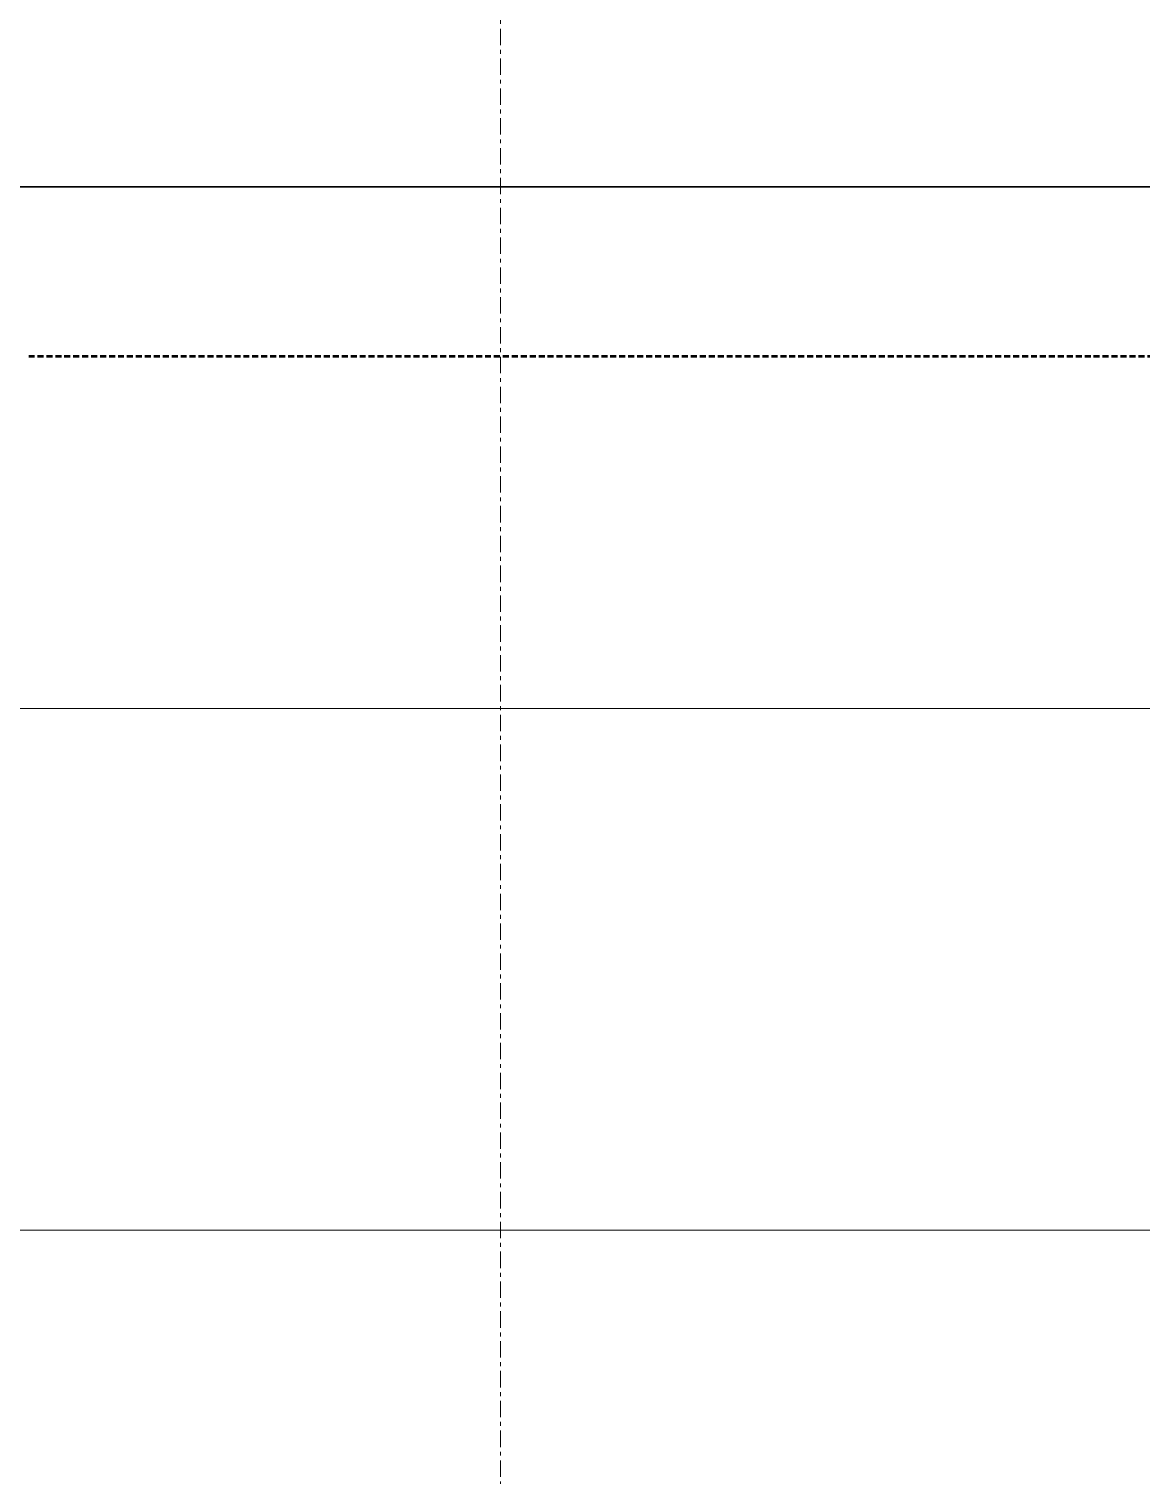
# Model space of a CAD drawing. Header units: millimetres. Extents: x -153298 to 620751, y -313239 to 250031.
# Drawn here: x 12319.2 to 12691.9, y -306498.3 to -306013.5 of the extents above; entities that cross this region are included whole.
import ezdxf

# ---------------------------------------------------------------- set-up
doc = ezdxf.new("R2010")
doc.units = ezdxf.units.MM
doc.linetypes.add('DPA_Grid _ Level 100', pattern=[10, 5.5, -1.6, 1.3, -1.6])
doc.linetypes.add('DPA_Hidden 50', pattern=[3, 2, -1])
for name, color, linetype, lineweight in [('A-DETL-GENF', 7, 'Continuous', 35), ('A-DOOR-E', 7, 'Continuous', 25), ('S-GRID', 7, 'Continuous', 0), ('WALL-E', 7, 'Continuous', 35)]:
    doc.layers.add(name, color=color, linetype=linetype, lineweight=lineweight)

# ---------------------------------------------------------------- blocks, each defined once
blk = doc.blocks.new('M_Door-Overhead-Rolling - RS-17510645-2140-01 ENTRANCE 1 ELEVATION 2')
at = {"layer": 'A-DOOR-E', "color": 7, "lineweight": 9}
for p, q in [((-9684.77, 104998.29), (-12597.02, 104998.29)), ((-12597.02, 104998.29), (-9684.77, 104998.29)), ((-12597.02, 104998.29), (-9684.77, 104998.29)), ((-9684.77, 104998.29), (-12597.02, 104998.29)), ((-12597.02, 104823.41), (-9684.77, 104823.41)), ((-9684.77, 104648.54), (-12597.02, 104648.54))]:
    blk.add_line(p, q, dxfattribs=at)
blk = doc.blocks.new('DPA_AN_Callout - DPA_AN_Callout-15497909-2140-01 ENTRANCE 1 ELEVATION 2')
at = {"layer": 'A-DETL-GENF', "color": 7, "linetype": 'DPA_Hidden 50', "lineweight": 50}
blk.add_line((-9248.16, 104941.41), (-12352.02, 104941.41), dxfattribs=at)

msp = doc.modelspace()

# ---------------------------------------------------------------- linework, layer by layer
at = {"layer": 'S-GRID', "color": 7, "linetype": 'DPA_Grid _ Level 100'}
msp.add_line((12477.1524, -312338.9018), (12477.1524, -291368.6646), dxfattribs=at)
at = {"layer": 'WALL-E', "color": 7}
for p, q in [((14986.4024, -306066.4195), (12074.1524, -306066.4195)), ((12074.1524, -306066.4195), (14986.4024, -306066.4195))]:
    msp.add_line(p, q, dxfattribs=at)

# ---------------------------------------------------------------- block references
at = {"layer": 'A-DETL-GENF', "color": 7}
msp.add_blockref('DPA_AN_Callout - DPA_AN_Callout-15497909-2140-01 ENTRANCE 1 ELEVATION 2', (24671.1729, -411064.7103), dxfattribs=at)
at = {"layer": 'A-DOOR-E', "color": 7}
msp.add_blockref('M_Door-Overhead-Rolling - RS-17510645-2140-01 ENTRANCE 1 ELEVATION 2', (24671.1729, -411064.7103), dxfattribs=at)

doc.saveas('drawing.dxf')
